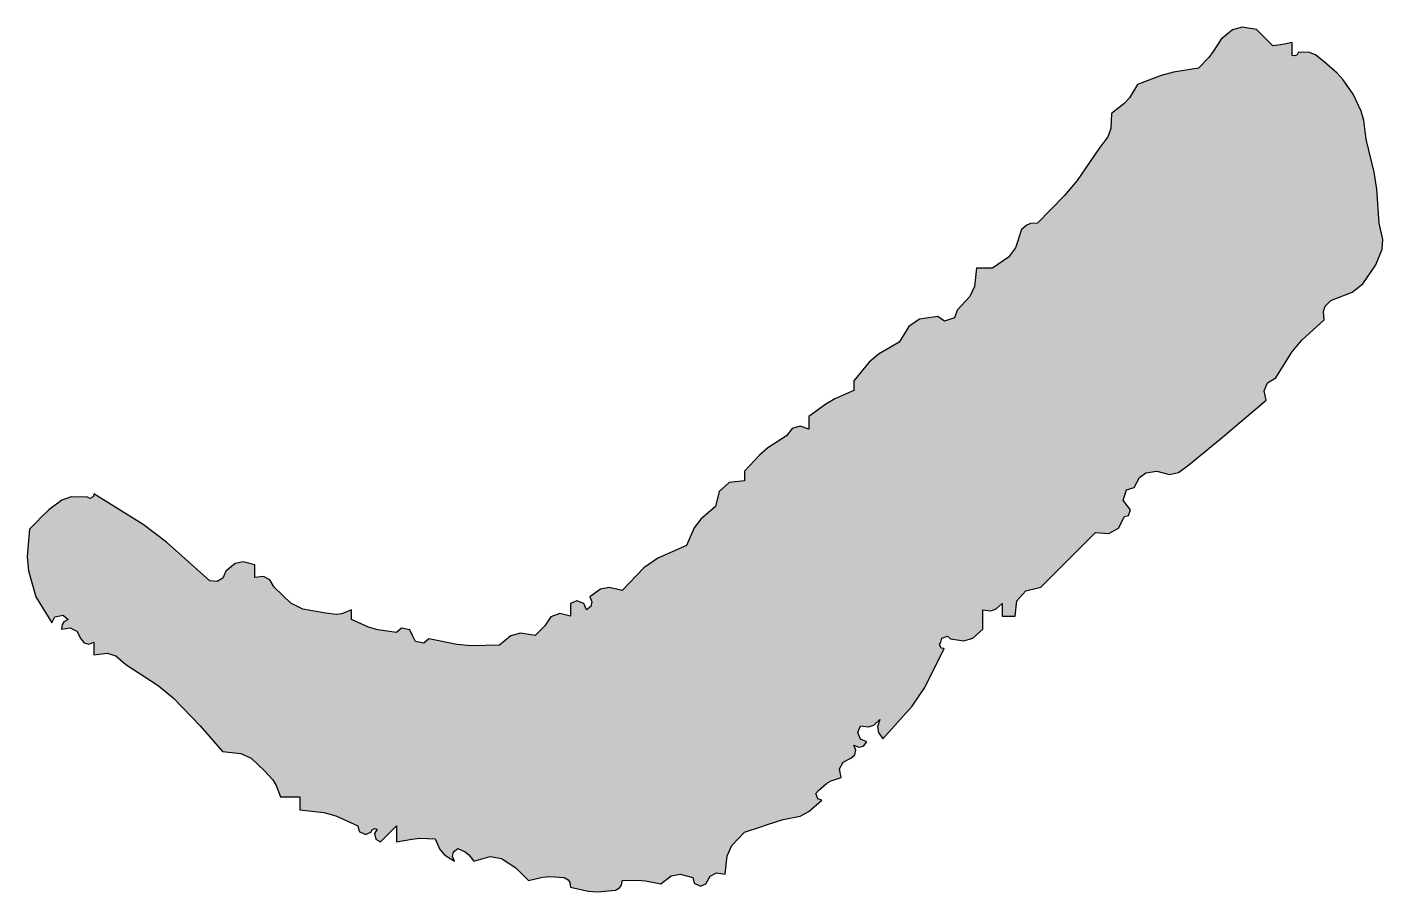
# Model space of a CAD drawing. Header units: millimetres. Extents: x 539196 to 807275, y 431843 to 1156631.
# Drawn here: x 624304.8 to 624463.5, y 435805.9 to 435907.1 of the extents above; entities that cross this region are included whole.
import ezdxf

# ---------------------------------------------------------------- set-up
doc = ezdxf.new("R2010")
doc.units = ezdxf.units.MM
doc.header["$MEASUREMENT"] = 0

# ---------------------------------------------------------------- blocks, each defined once
blk = doc.blocks.new('nhgjnj')
h = blk.add_hatch(color=5)
h.set_gradient(color1=(0, 0, 255), color2=(46, 46, 255), one_color=1, tint=0.59)
h.paths.add_polyline_path([(78.455, 6.13), (78.4716, 6.1133), (78.5301, 6.1085), (78.5611, 6.1114), (78.6175, 6.1272), (78.6396, 6.1413), (78.6508, 6.1482), (78.6731, 6.162), (78.6604, 6.1683), (78.6568, 6.186), (78.6661, 6.1967), (78.6712, 6.188), (78.677, 6.1841), (78.687, 6.1828), (78.6838, 6.2012), (78.6912, 6.216), (78.7078, 6.2245), (78.7166, 6.2318), (78.7191, 6.2417), (78.7148, 6.2523), (78.7259, 6.2523), (78.7314, 6.2523), (78.7425, 6.2523), (78.7386, 6.281), (78.7443, 6.2999), (78.7634, 6.3217), (78.8083, 6.3914), (78.8354, 6.4242), (78.8954, 6.4815), (78.9175, 6.501), (78.9286, 6.5107), (78.9509, 6.5301), (78.9552, 6.5697), (78.9653, 6.5915), (78.9926, 6.6204), (79.012, 6.6381), (79.0238, 6.6455), (79.0482, 6.6551), (79.0482, 6.6718), (79.0482, 6.6801), (79.0482, 6.6968), (79.0593, 6.6968), (79.0648, 6.6968), (79.076, 6.6968), (79.0823, 6.7483), (79.0895, 6.7744), (79.1107, 6.8218), (79.1228, 6.8244), (79.1298, 6.8384), (79.1246, 6.8496), (79.1191, 6.8526), (79.1168, 6.8574), (79.1176, 6.8635), (79.1274, 6.8575), (79.1396, 6.8606), (79.1454, 6.8705), (79.1315, 6.8844), (79.1246, 6.8913), (79.1107, 6.9052), (79.1246, 6.9052), (79.1315, 6.9052), (79.1454, 6.9052), (79.1392, 6.9381), (79.1377, 6.9551), (79.1385, 6.9885), (79.162, 6.9986), (79.1735, 7.0085), (79.1871, 7.0302), (79.1765, 7.0259), (79.1666, 7.0283), (79.1593, 7.0372), (79.1668, 7.0533), (79.173, 7.061), (79.1871, 7.0719), (79.1772, 7.1071), (79.181, 7.1316), (79.201, 7.1622), (79.2121, 7.1733), (79.2177, 7.1789), (79.2288, 7.19), (79.2215, 7.2198), (79.2201, 7.2357), (79.2218, 7.2664), (79.2269, 7.275), (79.2327, 7.2789), (79.2427, 7.2803), (79.2517, 7.3182), (79.2532, 7.3387), (79.2496, 7.3775), (79.2445, 7.3862), (79.2387, 7.3901), (79.2288, 7.3914), (79.2281, 7.4249), (79.2295, 7.4419), (79.2357, 7.4748), (79.2188, 7.4975), (79.215, 7.5167), (79.2218, 7.5442), (79.234, 7.5468), (79.241, 7.5607), (79.2357, 7.572), (79.2194, 7.5811), (79.2123, 7.5952), (79.2149, 7.6137), (79.1753, 7.6179), (79.1535, 7.628), (79.1246, 7.6554), (79.1137, 7.6888), (79.1081, 7.7054), (79.0968, 7.7387), (79.0896, 7.7753), (79.08, 7.7943), (79.0551, 7.8221), (79.0529, 7.8136), (79.0411, 7.8096), (79.0343, 7.8151), (79.0198, 7.8322), (79.0139, 7.8426), (79.0065, 7.8637), (78.9881, 7.8606), (78.9733, 7.868), (78.9648, 7.8846), (78.9575, 7.8934), (78.9476, 7.8959), (78.937, 7.8915), (78.9414, 7.9021), (78.9389, 7.912), (78.9301, 7.9193), (78.9238, 7.9058), (78.9093, 7.9), (78.8954, 7.9054), (78.8973, 7.9229), (78.8935, 7.9343), (78.8815, 7.9471), (78.8976, 7.9421), (78.9095, 7.9441), (78.9231, 7.954), (78.8532, 8.0168), (78.8129, 8.0442), (78.7287, 8.086), (78.728, 8.0798), (78.7201, 8.0759), (78.7148, 8.0791), (78.7062, 8.0812), (78.7023, 8.0931), (78.7078, 8.0999), (78.712, 8.1286), (78.7063, 8.1477), (78.687, 8.1694), (78.6703, 8.1694), (78.662, 8.1694), (78.6453, 8.1694), (78.6473, 8.1868), (78.6435, 8.1983), (78.6314, 8.211), (78.6425, 8.211), (78.6481, 8.211), (78.6592, 8.211), (78.6592, 8.2222), (78.6592, 8.2277), (78.6592, 8.2388), (78.6259, 8.2426), (78.6043, 8.2618), (78.5967, 8.2944), (78.5494, 8.3416), (78.5258, 8.3652), (78.4786, 8.4125), (78.4809, 8.441), (78.4693, 8.4619), (78.4439, 8.475), (78.4417, 8.4835), (78.4299, 8.4875), (78.423, 8.4819), (78.4087, 8.4718), (78.3868, 8.4791), (78.3814, 8.4958), (78.3602, 8.507), (78.3504, 8.5209), (78.3466, 8.5445), (78.3536, 8.5719), (78.3497, 8.5912), (78.3327, 8.6139), (78.2776, 8.6809), (78.2498, 8.7143), (78.1938, 8.7806), (78.1732, 8.7758), (78.1559, 8.7832), (78.1452, 8.8015), (78.09, 8.8359), (78.064, 8.8575), (78.0202, 8.9056), (78.0027, 8.9037), (77.9913, 8.9075), (77.9785, 8.9195), (77.961, 8.9658), (77.9429, 8.9888), (77.9021, 9.0168), (77.8685, 9.0304), (77.847, 9.032), (77.8118, 9.0237), (77.7388, 9.0191), (77.7021, 9.0134), (77.6312, 8.9959), (77.591, 8.9909), (77.5707, 8.985), (77.5339, 8.9682), (77.5034, 8.9467), (77.4891, 8.9338), (77.4645, 8.9056), (77.4497, 8.8871), (77.4447, 8.8738), (77.4436, 8.8501), (77.4491, 8.8471), (77.4514, 8.8423), (77.4506, 8.8362), (77.4395, 8.8362), (77.4339, 8.8362), (77.4228, 8.8362), (77.4263, 8.8197), (77.4277, 8.8113), (77.4297, 8.7945), (77.4159, 8.7806), (77.4089, 8.7737), (77.395, 8.7598), (77.3898, 8.7285), (77.3955, 8.7077), (77.4159, 8.6834), (77.4425, 8.6663), (77.4553, 8.6564), (77.4784, 8.6348), (77.4866, 8.5808), (77.4937, 8.5538), (77.5131, 8.5028), (77.5417, 8.4855), (77.5551, 8.4736), (77.5756, 8.4472), (77.6081, 8.4452), (77.6258, 8.4387), (77.652, 8.4194), (77.7204, 8.3725), (77.7528, 8.3457), (77.8118, 8.2875), (77.8127, 8.2725), (77.8161, 8.2642), (77.8257, 8.2527), (77.8652, 8.2395), (77.8852, 8.2244), (77.909, 8.1902), (77.909, 8.1763), (77.909, 8.1694), (77.909, 8.1555), (77.9486, 8.1512), (77.9704, 8.1411), (77.9993, 8.1138), (78.016, 8.1084), (78.0233, 8.0865), (78.0132, 8.0721), (78.0193, 8.0325), (78.0346, 8.0096), (78.0688, 7.9888), (78.0947, 7.9446), (78.1124, 7.9239), (78.1521, 7.8915), (78.1605, 7.8915), (78.1646, 7.8915), (78.173, 7.8915), (78.191, 7.8505), (78.2024, 7.8306), (78.2285, 7.7943), (78.2397, 7.7943), (78.2452, 7.7943), (78.2563, 7.7943), (78.2496, 7.7752), (78.2544, 7.7583), (78.2702, 7.7457), (78.2962, 7.7061), (78.3119, 7.6875), (78.3466, 7.6554), (78.355, 7.6554), (78.3591, 7.6554), (78.3675, 7.6554), (78.3712, 7.6221), (78.3905, 7.6005), (78.423, 7.5928), (78.4499, 7.561), (78.4683, 7.5472), (78.5064, 7.5303), (78.5338, 7.4683), (78.5547, 7.4384), (78.6036, 7.3914), (78.5971, 7.3638), (78.6009, 7.3449), (78.6175, 7.322), (78.6281, 7.3263), (78.638, 7.3238), (78.6453, 7.315), (78.6317, 7.3087), (78.6259, 7.2942), (78.6314, 7.2803), (78.6425, 7.2803), (78.6481, 7.2803), (78.6592, 7.2803), (78.6534, 7.2573), (78.6605, 7.2382), (78.68, 7.2247), (78.6884, 7.2164), (78.6925, 7.2122), (78.7009, 7.2039), (78.6957, 7.1726), (78.7014, 7.1518), (78.7217, 7.1275), (78.7226, 7.0661), (78.7197, 7.0349), (78.7078, 6.9747), (78.7171, 6.964), (78.7136, 6.9462), (78.7009, 6.9399), (78.6882, 6.9336), (78.6846, 6.9159), (78.6939, 6.9052), (78.6887, 6.8651), (78.6829, 6.8448), (78.6661, 6.8079), (78.6578, 6.8079), (78.6536, 6.8079), (78.6453, 6.8079), (78.6536, 6.7872), (78.6552, 6.7746), (78.6522, 6.7524), (78.6437, 6.7034), (78.6307, 6.6775), (78.5967, 6.6412), (78.5804, 6.6322), (78.5733, 6.618), (78.5758, 6.5996), (78.5647, 6.5996), (78.5592, 6.5996), (78.5481, 6.5996), (78.5418, 6.5747), (78.5458, 6.5569), (78.5619, 6.5371), (78.5769, 6.5308), (78.5843, 6.5185), (78.5828, 6.5023), (78.4992, 6.4094), (78.4611, 6.3586), (78.3952, 6.2523), (78.4014, 6.2516), (78.4053, 6.2437), (78.4022, 6.2384), (78.4021, 6.2032), (78.4088, 6.1831), (78.43, 6.155), (78.4466, 6.1384)])
for p, q in [((77.7021, 9.0134), (77.6312, 8.9959)), ((77.7388, 9.0191), (77.7021, 9.0134)), ((77.8118, 9.0237), (77.7388, 9.0191)), ((77.847, 9.032), (77.8118, 9.0237)), ((77.8685, 9.0304), (77.847, 9.032)), ((77.9021, 9.0168), (77.8685, 9.0304)), ((77.9429, 8.9888), (77.9021, 9.0168)), ((77.5707, 8.985), (77.5339, 8.9682)), ((77.591, 8.9909), (77.5707, 8.985)), ((77.6312, 8.9959), (77.591, 8.9909)), ((77.961, 8.9658), (77.9429, 8.9888)), ((77.5034, 8.9467), (77.4891, 8.9338)), ((77.5339, 8.9682), (77.5034, 8.9467)), ((77.9785, 8.9195), (77.961, 8.9658)), ((77.4891, 8.9338), (77.4645, 8.9056)), ((77.9913, 8.9075), (77.9785, 8.9195)), ((77.4645, 8.9056), (77.4497, 8.8871)), ((78.0027, 8.9037), (77.9913, 8.9075)), ((78.0202, 8.9056), (78.0027, 8.9037)), ((78.064, 8.8575), (78.0202, 8.9056)), ((77.4447, 8.8738), (77.4436, 8.8501)), ((77.4497, 8.8871), (77.4447, 8.8738)), ((77.4339, 8.8362), (77.4228, 8.8362)), ((77.4228, 8.8362), (77.4263, 8.8197)), ((77.4395, 8.8362), (77.4339, 8.8362)), ((77.4506, 8.8362), (77.4395, 8.8362)), ((77.4436, 8.8501), (77.4491, 8.8471)), ((77.4491, 8.8471), (77.4514, 8.8423)), ((77.4514, 8.8423), (77.4506, 8.8362)), ((78.09, 8.8359), (78.064, 8.8575)), ((78.1452, 8.8015), (78.09, 8.8359)), ((77.4263, 8.8197), (77.4277, 8.8113)), ((77.4277, 8.8113), (77.4297, 8.7945)), ((78.1559, 8.7832), (78.1452, 8.8015)), ((77.4089, 8.7737), (77.395, 8.7598)), ((77.4159, 8.7806), (77.4089, 8.7737)), ((77.4297, 8.7945), (77.4159, 8.7806)), ((78.1732, 8.7758), (78.1559, 8.7832)), ((78.1938, 8.7806), (78.1732, 8.7758)), ((78.2498, 8.7143), (78.1938, 8.7806)), ((77.395, 8.7598), (77.3898, 8.7285)), ((77.3898, 8.7285), (77.3955, 8.7077)), ((78.2776, 8.6809), (78.2498, 8.7143)), ((77.3955, 8.7077), (77.4159, 8.6834)), ((77.4159, 8.6834), (77.4425, 8.6663)), ((77.4425, 8.6663), (77.4553, 8.6564)), ((77.4553, 8.6564), (77.4784, 8.6348)), ((78.3327, 8.6139), (78.2776, 8.6809)), ((77.4784, 8.6348), (77.4866, 8.5808)), ((78.3497, 8.5912), (78.3327, 8.6139)), ((77.4866, 8.5808), (77.4937, 8.5538)), ((78.3466, 8.5445), (78.3536, 8.5719)), ((78.3536, 8.5719), (78.3497, 8.5912)), ((77.4937, 8.5538), (77.5131, 8.5028)), ((78.3504, 8.5209), (78.3466, 8.5445)), ((78.3602, 8.507), (78.3504, 8.5209)), ((77.5131, 8.5028), (77.5417, 8.4855)), ((77.5417, 8.4855), (77.5551, 8.4736)), ((78.3814, 8.4958), (78.3602, 8.507)), ((78.3868, 8.4791), (78.3814, 8.4958)), ((78.4087, 8.4718), (78.3868, 8.4791)), ((78.423, 8.4819), (78.4087, 8.4718)), ((78.4299, 8.4875), (78.423, 8.4819)), ((78.4417, 8.4835), (78.4299, 8.4875)), ((78.4439, 8.475), (78.4417, 8.4835)), ((77.5551, 8.4736), (77.5756, 8.4472)), ((78.4693, 8.4619), (78.4439, 8.475)), ((78.4809, 8.441), (78.4693, 8.4619)), ((77.5756, 8.4472), (77.6081, 8.4452)), ((77.6081, 8.4452), (77.6258, 8.4387)), ((77.6258, 8.4387), (77.652, 8.4194)), ((78.4786, 8.4125), (78.4809, 8.441)), ((77.652, 8.4194), (77.7204, 8.3725)), ((78.5258, 8.3652), (78.4786, 8.4125)), ((77.7204, 8.3725), (77.7528, 8.3457)), ((78.5494, 8.3416), (78.5258, 8.3652)), ((77.7528, 8.3457), (77.8118, 8.2875)), ((78.5967, 8.2944), (78.5494, 8.3416)), ((77.8118, 8.2875), (77.8127, 8.2725)), ((78.6043, 8.2618), (78.5967, 8.2944)), ((77.8127, 8.2725), (77.8161, 8.2642)), ((77.8161, 8.2642), (77.8257, 8.2527)), ((77.8257, 8.2527), (77.8652, 8.2395)), ((78.6259, 8.2426), (78.6043, 8.2618)), ((77.8652, 8.2395), (77.8852, 8.2244)), ((77.8852, 8.2244), (77.909, 8.1902)), ((78.6592, 8.2388), (78.6259, 8.2426)), ((78.6592, 8.2277), (78.6592, 8.2388)), ((78.6592, 8.2222), (78.6592, 8.2277)), ((78.6592, 8.211), (78.6592, 8.2222)), ((77.909, 8.1902), (77.909, 8.1763)), ((78.6435, 8.1983), (78.6314, 8.211)), ((78.6314, 8.211), (78.6425, 8.211)), ((78.6425, 8.211), (78.6481, 8.211)), ((78.6473, 8.1868), (78.6435, 8.1983)), ((78.6453, 8.1694), (78.6473, 8.1868)), ((78.6481, 8.211), (78.6592, 8.211)), ((77.909, 8.1763), (77.909, 8.1694)), ((77.909, 8.1694), (77.909, 8.1555)), ((78.662, 8.1694), (78.6453, 8.1694)), ((78.6703, 8.1694), (78.662, 8.1694)), ((78.687, 8.1694), (78.6703, 8.1694)), ((78.7063, 8.1477), (78.687, 8.1694)), ((77.909, 8.1555), (77.9486, 8.1512)), ((77.9486, 8.1512), (77.9704, 8.1411)), ((77.9704, 8.1411), (77.9993, 8.1138)), ((78.712, 8.1286), (78.7063, 8.1477)), ((78.7078, 8.0999), (78.712, 8.1286)), ((77.9993, 8.1138), (78.016, 8.1084)), ((78.016, 8.1084), (78.0233, 8.0865)), ((78.7023, 8.0931), (78.7078, 8.0999)), ((78.0233, 8.0865), (78.0132, 8.0721)), ((78.0132, 8.0721), (78.0193, 8.0325)), ((78.7062, 8.0812), (78.7023, 8.0931)), ((78.7148, 8.0791), (78.7062, 8.0812)), ((78.7201, 8.0759), (78.7148, 8.0791)), ((78.728, 8.0798), (78.7201, 8.0759)), ((78.7287, 8.086), (78.728, 8.0798)), ((78.8129, 8.0442), (78.7287, 8.086)), ((78.8532, 8.0168), (78.8129, 8.0442)), ((78.0193, 8.0325), (78.0346, 8.0096)), ((78.9231, 7.954), (78.8532, 8.0168)), ((78.0346, 8.0096), (78.0688, 7.9888)), ((78.0688, 7.9888), (78.0947, 7.9446)), ((78.9095, 7.9441), (78.9231, 7.954)), ((78.0947, 7.9446), (78.1124, 7.9239)), ((78.1124, 7.9239), (78.1521, 7.8915)), ((78.8935, 7.9343), (78.8815, 7.9471)), ((78.8815, 7.9471), (78.8976, 7.9421)), ((78.8973, 7.9229), (78.8935, 7.9343)), ((78.8954, 7.9054), (78.8973, 7.9229)), ((78.8976, 7.9421), (78.9095, 7.9441)), ((78.9093, 7.9), (78.8954, 7.9054)), ((78.9238, 7.9058), (78.9093, 7.9)), ((78.9301, 7.9193), (78.9238, 7.9058)), ((78.9389, 7.912), (78.9301, 7.9193)), ((78.937, 7.8915), (78.9414, 7.9021)), ((78.9476, 7.8959), (78.937, 7.8915)), ((78.9414, 7.9021), (78.9389, 7.912)), ((78.9575, 7.8934), (78.9476, 7.8959)), ((78.1521, 7.8915), (78.1605, 7.8915)), ((78.1605, 7.8915), (78.1646, 7.8915)), ((78.1646, 7.8915), (78.173, 7.8915)), ((78.173, 7.8915), (78.191, 7.8505)), ((78.9648, 7.8846), (78.9575, 7.8934)), ((78.9733, 7.868), (78.9648, 7.8846)), ((78.9881, 7.8606), (78.9733, 7.868)), ((78.191, 7.8505), (78.2024, 7.8306)), ((79.0065, 7.8637), (78.9881, 7.8606)), ((79.0139, 7.8426), (79.0065, 7.8637)), ((79.0198, 7.8322), (79.0139, 7.8426)), ((78.2024, 7.8306), (78.2285, 7.7943)), ((79.0343, 7.8151), (79.0198, 7.8322)), ((79.0411, 7.8096), (79.0343, 7.8151)), ((79.0529, 7.8136), (79.0411, 7.8096)), ((79.0551, 7.8221), (79.0529, 7.8136)), ((79.08, 7.7943), (79.0551, 7.8221)), ((78.2285, 7.7943), (78.2397, 7.7943)), ((78.2397, 7.7943), (78.2452, 7.7943)), ((78.2452, 7.7943), (78.2563, 7.7943)), ((78.2563, 7.7943), (78.2496, 7.7752)), ((79.0896, 7.7753), (79.08, 7.7943)), ((78.2496, 7.7752), (78.2544, 7.7583)), ((78.2544, 7.7583), (78.2702, 7.7457)), ((79.0968, 7.7387), (79.0896, 7.7753)), ((78.2702, 7.7457), (78.2962, 7.7061)), ((79.1081, 7.7054), (79.0968, 7.7387)), ((78.2962, 7.7061), (78.3119, 7.6875)), ((79.1137, 7.6888), (79.1081, 7.7054)), ((78.3119, 7.6875), (78.3466, 7.6554)), ((79.1246, 7.6554), (79.1137, 7.6888)), ((78.3466, 7.6554), (78.355, 7.6554)), ((78.355, 7.6554), (78.3591, 7.6554)), ((78.3591, 7.6554), (78.3675, 7.6554)), ((78.3675, 7.6554), (78.3712, 7.6221)), ((79.1535, 7.628), (79.1246, 7.6554)), ((78.3712, 7.6221), (78.3905, 7.6005)), ((79.1753, 7.6179), (79.1535, 7.628)), ((79.2149, 7.6137), (79.1753, 7.6179)), ((79.2123, 7.5952), (79.2149, 7.6137)), ((78.3905, 7.6005), (78.423, 7.5928)), ((78.423, 7.5928), (78.4499, 7.561)), ((79.2194, 7.5811), (79.2123, 7.5952)), ((79.2357, 7.572), (79.2194, 7.5811)), ((79.241, 7.5607), (79.2357, 7.572)), ((78.4499, 7.561), (78.4683, 7.5472)), ((78.4683, 7.5472), (78.5064, 7.5303)), ((79.215, 7.5167), (79.2218, 7.5442)), ((79.2218, 7.5442), (79.234, 7.5468)), ((79.234, 7.5468), (79.241, 7.5607)), ((78.5064, 7.5303), (78.5338, 7.4683)), ((79.2188, 7.4975), (79.215, 7.5167)), ((79.2357, 7.4748), (79.2188, 7.4975)), ((78.5338, 7.4683), (78.5547, 7.4384)), ((79.2295, 7.4419), (79.2357, 7.4748)), ((78.5547, 7.4384), (78.6036, 7.3914)), ((79.2281, 7.4249), (79.2295, 7.4419)), ((79.2288, 7.3914), (79.2281, 7.4249)), ((78.6036, 7.3914), (78.5971, 7.3638)), ((79.2387, 7.3901), (79.2288, 7.3914)), ((79.2445, 7.3862), (79.2387, 7.3901)), ((79.2496, 7.3775), (79.2445, 7.3862)), ((79.2532, 7.3387), (79.2496, 7.3775)), ((78.5971, 7.3638), (78.6009, 7.3449)), ((78.6009, 7.3449), (78.6175, 7.322)), ((79.2517, 7.3182), (79.2532, 7.3387)), ((78.6175, 7.322), (78.6281, 7.3263)), ((78.6281, 7.3263), (78.638, 7.3238)), ((78.6453, 7.315), (78.6317, 7.3087)), ((78.638, 7.3238), (78.6453, 7.315)), ((79.2427, 7.2803), (79.2517, 7.3182)), ((78.6317, 7.3087), (78.6259, 7.2942)), ((78.6259, 7.2942), (78.6314, 7.2803)), ((78.6314, 7.2803), (78.6425, 7.2803)), ((78.6425, 7.2803), (78.6481, 7.2803)), ((78.6481, 7.2803), (78.6592, 7.2803)), ((78.6592, 7.2803), (78.6534, 7.2573)), ((79.2327, 7.2789), (79.2427, 7.2803)), ((78.6534, 7.2573), (78.6605, 7.2382)), ((79.2201, 7.2357), (79.2218, 7.2664)), ((79.2218, 7.2664), (79.2269, 7.275)), ((79.2269, 7.275), (79.2327, 7.2789)), ((78.6605, 7.2382), (78.68, 7.2247)), ((78.68, 7.2247), (78.6884, 7.2164)), ((79.2215, 7.2198), (79.2201, 7.2357)), ((78.6884, 7.2164), (78.6925, 7.2122)), ((78.6925, 7.2122), (78.7009, 7.2039)), ((78.7009, 7.2039), (78.6957, 7.1726)), ((79.2288, 7.19), (79.2215, 7.2198)), ((78.6957, 7.1726), (78.7014, 7.1518)), ((79.201, 7.1622), (79.2121, 7.1733)), ((79.2121, 7.1733), (79.2177, 7.1789)), ((79.2177, 7.1789), (79.2288, 7.19)), ((78.7014, 7.1518), (78.7217, 7.1275)), ((79.181, 7.1316), (79.201, 7.1622)), ((78.7217, 7.1275), (78.7226, 7.0661)), ((79.1772, 7.1071), (79.181, 7.1316)), ((79.1871, 7.0719), (79.1772, 7.1071)), ((78.7226, 7.0661), (78.7197, 7.0349)), ((79.1593, 7.0372), (79.1668, 7.0533)), ((79.1668, 7.0533), (79.173, 7.061)), ((79.173, 7.061), (79.1871, 7.0719)), ((78.7197, 7.0349), (78.7078, 6.9747)), ((79.1666, 7.0283), (79.1593, 7.0372)), ((79.1765, 7.0259), (79.1666, 7.0283)), ((79.1735, 7.0085), (79.1871, 7.0302)), ((79.1871, 7.0302), (79.1765, 7.0259)), ((79.1377, 6.9551), (79.1385, 6.9885)), ((79.1385, 6.9885), (79.162, 6.9986)), ((79.162, 6.9986), (79.1735, 7.0085)), ((78.7078, 6.9747), (78.7171, 6.964)), ((78.7171, 6.964), (78.7136, 6.9462)), ((78.6882, 6.9336), (78.6846, 6.9159)), ((78.7009, 6.9399), (78.6882, 6.9336)), ((78.7136, 6.9462), (78.7009, 6.9399)), ((79.1392, 6.9381), (79.1377, 6.9551)), ((79.1454, 6.9052), (79.1392, 6.9381)), ((78.6846, 6.9159), (78.6939, 6.9052)), ((78.6939, 6.9052), (78.6887, 6.8651)), ((79.1246, 6.8913), (79.1107, 6.9052)), ((79.1107, 6.9052), (79.1246, 6.9052)), ((79.1246, 6.9052), (79.1315, 6.9052)), ((79.1315, 6.9052), (79.1454, 6.9052)), ((79.1315, 6.8844), (79.1246, 6.8913)), ((79.1454, 6.8705), (79.1315, 6.8844)), ((79.1396, 6.8606), (79.1454, 6.8705)), ((78.6829, 6.8448), (78.6661, 6.8079)), ((78.6887, 6.8651), (78.6829, 6.8448)), ((79.1168, 6.8574), (79.1176, 6.8635)), ((79.1191, 6.8526), (79.1168, 6.8574)), ((79.1176, 6.8635), (79.1274, 6.8575)), ((79.1246, 6.8496), (79.1191, 6.8526)), ((79.1298, 6.8384), (79.1246, 6.8496)), ((79.1274, 6.8575), (79.1396, 6.8606)), ((79.0895, 6.7744), (79.1107, 6.8218)), ((79.1107, 6.8218), (79.1228, 6.8244)), ((79.1228, 6.8244), (79.1298, 6.8384)), ((78.6536, 6.8079), (78.6453, 6.8079)), ((78.6453, 6.8079), (78.6536, 6.7872)), ((78.6578, 6.8079), (78.6536, 6.8079)), ((78.6536, 6.7872), (78.6552, 6.7746)), ((78.6661, 6.8079), (78.6578, 6.8079)), ((78.6552, 6.7746), (78.6522, 6.7524)), ((79.0823, 6.7483), (79.0895, 6.7744)), ((78.6522, 6.7524), (78.6437, 6.7034)), ((79.076, 6.6968), (79.0823, 6.7483)), ((78.6437, 6.7034), (78.6307, 6.6775)), ((79.0482, 6.6801), (79.0482, 6.6968)), ((79.0482, 6.6968), (79.0593, 6.6968)), ((79.0593, 6.6968), (79.0648, 6.6968)), ((79.0648, 6.6968), (79.076, 6.6968)), ((78.6307, 6.6775), (78.5967, 6.6412)), ((79.0482, 6.6718), (79.0482, 6.6801)), ((79.0482, 6.6551), (79.0482, 6.6718)), ((78.5967, 6.6412), (78.5804, 6.6322)), ((78.9926, 6.6204), (79.012, 6.6381)), ((79.012, 6.6381), (79.0238, 6.6455)), ((79.0238, 6.6455), (79.0482, 6.6551)), ((78.5804, 6.6322), (78.5733, 6.618)), ((78.5733, 6.618), (78.5758, 6.5996)), ((78.9653, 6.5915), (78.9926, 6.6204)), ((78.5481, 6.5996), (78.5418, 6.5747)), ((78.5592, 6.5996), (78.5481, 6.5996)), ((78.5647, 6.5996), (78.5592, 6.5996)), ((78.5758, 6.5996), (78.5647, 6.5996)), ((78.9552, 6.5697), (78.9653, 6.5915)), ((78.5418, 6.5747), (78.5458, 6.5569)), ((78.5458, 6.5569), (78.5619, 6.5371)), ((78.9509, 6.5301), (78.9552, 6.5697)), ((78.5619, 6.5371), (78.5769, 6.5308)), ((78.5769, 6.5308), (78.5843, 6.5185)), ((78.9286, 6.5107), (78.9509, 6.5301)), ((78.5828, 6.5023), (78.4992, 6.4094)), ((78.5843, 6.5185), (78.5828, 6.5023)), ((78.8954, 6.4815), (78.9175, 6.501)), ((78.9175, 6.501), (78.9286, 6.5107)), ((78.8354, 6.4242), (78.8954, 6.4815)), ((78.4992, 6.4094), (78.4611, 6.3586)), ((78.8083, 6.3914), (78.8354, 6.4242)), ((78.7634, 6.3217), (78.8083, 6.3914)), ((78.4611, 6.3586), (78.3952, 6.2523)), ((78.7443, 6.2999), (78.7634, 6.3217)), ((78.7386, 6.281), (78.7443, 6.2999)), ((78.7425, 6.2523), (78.7386, 6.281)), ((78.3952, 6.2523), (78.4014, 6.2516)), ((78.4014, 6.2516), (78.4053, 6.2437)), ((78.4022, 6.2384), (78.4021, 6.2032)), ((78.4053, 6.2437), (78.4022, 6.2384)), ((78.7078, 6.2245), (78.7166, 6.2318)), ((78.7191, 6.2417), (78.7148, 6.2523)), ((78.7148, 6.2523), (78.7259, 6.2523)), ((78.7166, 6.2318), (78.7191, 6.2417)), ((78.7259, 6.2523), (78.7314, 6.2523)), ((78.7314, 6.2523), (78.7425, 6.2523)), ((78.4021, 6.2032), (78.4088, 6.1831)), ((78.6838, 6.2012), (78.6912, 6.216)), ((78.687, 6.1828), (78.6838, 6.2012)), ((78.6912, 6.216), (78.7078, 6.2245)), ((78.4088, 6.1831), (78.43, 6.155)), ((78.6568, 6.186), (78.6661, 6.1967)), ((78.6604, 6.1683), (78.6568, 6.186)), ((78.6661, 6.1967), (78.6712, 6.188)), ((78.6712, 6.188), (78.677, 6.1841)), ((78.677, 6.1841), (78.687, 6.1828)), ((78.43, 6.155), (78.4466, 6.1384)), ((78.6175, 6.1272), (78.6396, 6.1413)), ((78.6396, 6.1413), (78.6508, 6.1482)), ((78.6508, 6.1482), (78.6731, 6.162)), ((78.6731, 6.162), (78.6604, 6.1683)), ((78.4466, 6.1384), (78.455, 6.13)), ((78.455, 6.13), (78.4716, 6.1133)), ((78.4716, 6.1133), (78.5301, 6.1085)), ((78.5301, 6.1085), (78.5611, 6.1114)), ((78.5611, 6.1114), (78.6175, 6.1272))]:
    blk.add_line(p, q)
blk = doc.blocks.new('图签11')
at = {"xscale": 38.39999999990687, "yscale": 38.39999999996508, "zscale": 38.40000000000001}
blk.add_blockref('nhgjnj', (3663617.64, -352837.83), dxfattribs=at)

msp = doc.modelspace()

# ---------------------------------------------------------------- block references
at = {"xscale": 1.41428571427241, "yscale": 1.41428571427241, "zscale": 1.414285714285714, "rotation": 270}
msp.add_blockref('图签11', (1122986.51, 5621512.11), dxfattribs=at)

doc.saveas('drawing.dxf')
